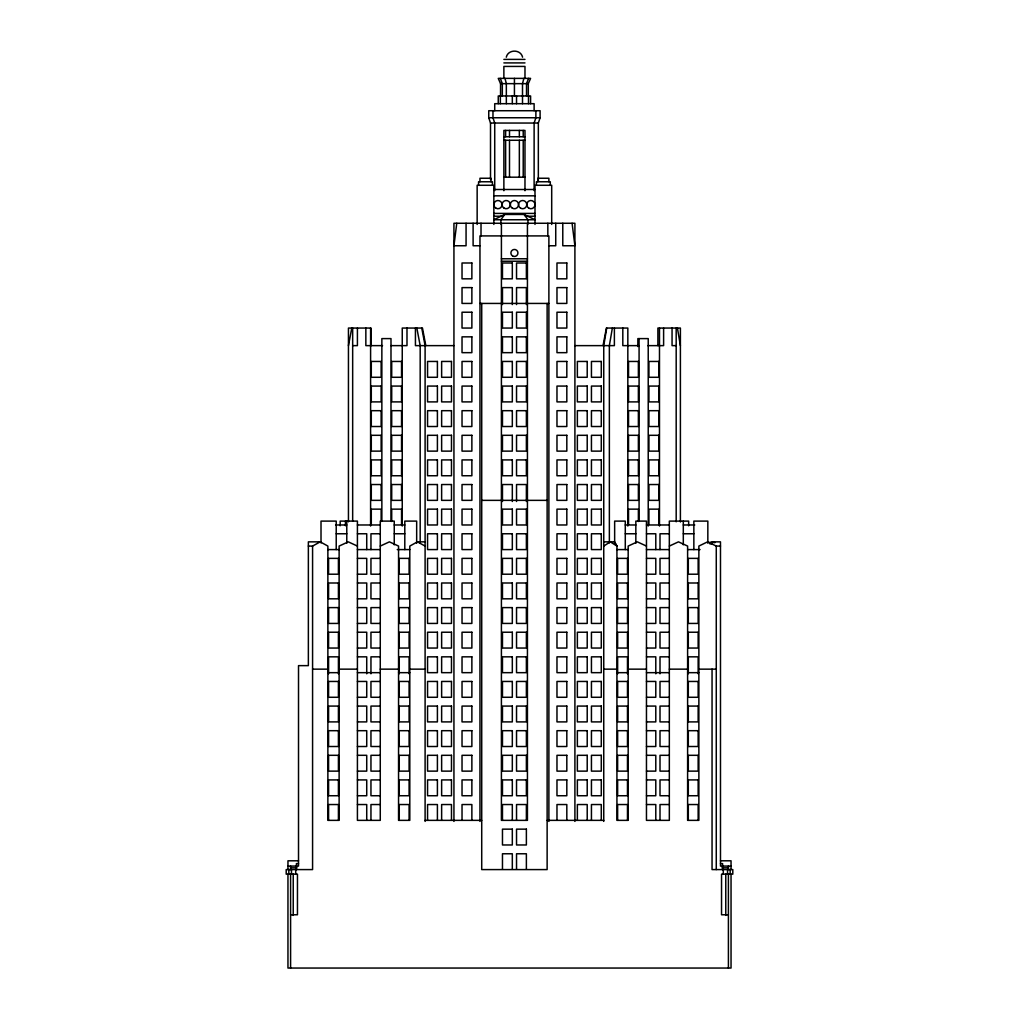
<?xml version="1.0" encoding="UTF-8"?>
<svg xmlns="http://www.w3.org/2000/svg" width="1019" height="1019" viewBox="0 0 1019 1019"><rect width="100%" height="100%" fill="white"/><g stroke="black" fill="none" stroke-linecap="round" stroke-linejoin="round"><path stroke-width="1.5" d="M456.754 223.263L453.939 245.757L466.065 245.757L466.065 223.263M606.725 328.054L603.745 345.632L603.745 821.403M612.355 328.054L609.362 345.632L609.362 542.885M348.447 345.632L351.784 328.054M603.044 345.632L606.381 328.054L627.831 328.054L627.831 526.033M523.855 78.374L522.505 83.647L522.505 103.696M538.338 181.153L538.338 123.044L540.095 117.758L540.095 110.727L488.751 110.727L488.751 117.758L490.508 123.044L490.508 179.586M528.53 78.374L526.53 83.647L526.53 95.964M506.277 57.204C508.061 49.103 520.785 49.103 522.581 57.204M528.301 95.964L528.301 83.647L530.593 78.374L498.253 78.374L500.546 83.647L500.546 95.964M504.749 214.461L493.846 219.747L535 219.747L524.097 214.461L504.749 214.461L500.889 219.747L500.889 224.155M603.745 546.069L610.33 541.853L616.928 546.069L616.928 820.359L628.175 820.359L628.175 546.069L637.321 541.853L646.466 546.069M709.937 543.968L713.453 541.853L714.867 542.694M308.362 546.069L312.578 546.069L320.221 541.853L327.876 546.069L327.876 820.359L339.123 820.359L339.123 546.069L348.269 541.853L357.414 546.069M425.101 541.853L417.459 541.853L409.804 546.069L409.804 820.359L398.556 820.359L398.556 546.069L389.411 541.853L380.265 546.069M669.33 546.069L678.463 541.853L687.608 546.069L687.608 820.359L698.868 820.359L698.868 546.069L707.568 541.853L716.268 546.069L720.484 546.069M503.87 59.395L524.976 59.395M503.87 62.911L524.976 62.911M500.546 83.647L528.301 83.647M488.751 117.758L540.095 117.758M490.508 123.044L538.338 123.044M503.87 136.75L524.976 136.75M503.87 140.265L524.976 140.265M503.87 177.191L524.976 177.191M493.846 189.496L535 189.496M493.846 195.826L535 195.826M493.846 213.417L535 213.417M493.846 216.219L503.348 216.219M525.498 216.219L535 216.219M479.962 245.757L473.109 245.757L473.109 223.263M548.884 245.757L555.737 245.757L555.737 223.263M501.412 258.775L527.434 258.775M501.412 261.233L527.434 261.233M479.962 303.433L548.884 303.433M352.663 345.632L357.414 345.632L357.414 328.054M382.52 345.632L365.846 345.632L365.846 328.054M390.99 345.632L406.989 345.632L406.989 328.054M453.939 345.632L415.434 345.632L415.434 328.054M574.907 345.632L614.381 345.632L614.381 328.054M639.079 345.632L622.813 345.632L622.813 328.054M647.778 345.632L663.611 345.632L663.611 328.054M676.183 345.632L672.056 345.632L672.056 328.054M481.72 500.354L547.127 500.354M335.608 524.976L346.778 524.976M357.414 524.976L380.265 524.976M394.251 524.976L404.798 524.976M625.284 524.976L635.831 524.976M646.466 524.976L669.33 524.976M683.303 524.976L694.754 524.976M336.219 533.765L346.778 533.765M357.414 533.765L366.725 533.765L366.725 549.585M380.265 533.765L370.954 533.765L370.954 549.585M394.251 533.765L404.798 533.765M625.284 533.765L635.831 533.765M646.466 533.765L655.79 533.765L655.79 549.585M669.33 533.765L660.006 533.765L660.006 549.585M683.303 533.765L693.85 533.765M321.01 541.853L308.362 541.853L308.362 665.636L298.516 665.636L298.516 866.074L287.957 866.074M603.745 541.853L614.648 541.853L616.928 546.069L614.648 542.567M327.876 549.585L339.238 549.585M357.414 549.585L380.265 549.585M397.257 549.585L409.804 549.585M616.928 549.585L628.29 549.585M646.466 549.585L669.33 549.585M687.608 549.585L700.066 549.585M357.414 558.374L366.725 558.374L366.725 574.207L357.414 574.207M380.265 558.374L370.954 558.374L370.954 574.207L380.265 574.207M646.466 558.374L655.79 558.374L655.79 574.207L646.466 574.207M669.33 558.374L660.006 558.374L660.006 574.207L669.33 574.207M357.414 582.995L366.725 582.995L366.725 598.815L357.414 598.815M380.265 582.995L370.954 582.995L370.954 598.815L380.265 598.815M646.466 582.995L655.79 582.995L655.79 598.815L646.466 598.815M669.33 582.995L660.006 582.995L660.006 598.815L669.33 598.815M357.414 607.604L366.725 607.604L366.725 623.437L357.414 623.437M380.265 607.604L370.954 607.604L370.954 623.437L380.265 623.437M646.466 607.604L655.79 607.604L655.79 623.437L646.466 623.437M669.33 607.604L660.006 607.604L660.006 623.437L669.33 623.437M357.414 632.226L366.725 632.226L366.725 648.046L357.414 648.046M380.265 632.226L370.954 632.226L370.954 648.046L380.265 648.046M646.466 632.226L655.79 632.226L655.79 648.046L646.466 648.046M669.33 632.226L660.006 632.226L660.006 648.046L669.33 648.046M357.414 656.835L366.725 656.835L366.725 673.801M380.265 656.835L370.954 656.835L370.954 673.801M646.466 656.835L655.79 656.835L655.79 673.801M669.33 656.835L660.006 656.835L660.006 673.801M312.578 669.152L327.876 669.152M339.123 669.152L357.414 669.152M380.265 669.152L398.556 669.152M409.804 669.152L425.101 669.152M603.745 669.152L616.928 669.152M628.175 669.152L646.466 669.152M669.33 669.152L687.608 669.152M698.868 669.152L716.268 669.152M327.876 672.667L339.123 672.667M357.414 672.667L380.265 672.667M398.556 672.667L409.804 672.667M616.928 672.667L628.175 672.667M646.466 672.667L669.33 672.667M687.608 672.667L698.868 672.667M357.414 681.456L366.725 681.456L366.725 697.276L357.414 697.276M380.265 681.456L370.954 681.456L370.954 697.276L380.265 697.276M646.466 681.456L655.79 681.456L655.79 697.276L646.466 697.276M669.33 681.456L660.006 681.456L660.006 697.276L669.33 697.276M357.414 706.078L366.725 706.078L366.725 721.898L357.414 721.898M380.265 706.078L370.954 706.078L370.954 721.898L380.265 721.898M646.466 706.078L655.79 706.078L655.79 721.898L646.466 721.898M669.33 706.078L660.006 706.078L660.006 721.898L669.33 721.898M357.414 730.687L366.725 730.687L366.725 746.507L357.414 746.507M380.265 730.687L370.954 730.687L370.954 746.507L380.265 746.507M646.466 730.687L655.79 730.687L655.79 746.507L646.466 746.507M669.33 730.687L660.006 730.687L660.006 746.507L669.33 746.507M357.414 755.308L366.725 755.308L366.725 771.128L357.414 771.128M380.265 755.308L370.954 755.308L370.954 771.128L380.265 771.128M646.466 755.308L655.79 755.308L655.79 771.128L646.466 771.128M669.33 755.308L660.006 755.308L660.006 771.128L669.33 771.128M357.414 779.917L366.725 779.917L366.725 795.737L357.414 795.737M380.265 779.917L370.954 779.917L370.954 795.737L380.265 795.737M646.466 779.917L655.79 779.917L655.79 795.737L646.466 795.737M669.33 779.917L660.006 779.917L660.006 795.737L669.33 795.737M357.414 804.539L366.725 804.539L366.725 820.359M380.265 804.539L370.954 804.539L370.954 820.359M646.466 804.539L655.79 804.539L655.79 820.359M669.33 804.539L660.006 804.539L660.006 820.359M425.101 820.359L481.72 820.359M547.127 820.359L603.745 820.359M298.516 860.8L287.957 860.8L287.957 869.589M720.484 860.8L731.043 860.8L731.043 869.589M298.516 863.615L296.402 863.615L296.402 869.589M720.484 863.615L722.598 863.615L722.598 869.589M731.043 866.074L720.484 866.074L720.484 541.853L710.995 541.853L710.995 543.509M290.593 867.831L296.924 867.831M722.076 867.831L728.407 867.831M290.593 914.769L297.459 914.769L297.459 874.162L286.199 874.162L286.199 869.589L312.578 869.589L312.578 546.069M728.407 914.769L721.541 914.769L721.541 874.162L732.801 874.162L732.801 869.589L712.052 869.589L712.052 669.152M708.09 541.853L712.179 543.968M417.459 541.853L425.101 546.069M524.097 214.461L527.957 219.747L527.957 224.155M500.316 78.374L502.316 83.647L502.316 95.964M504.991 78.374L506.341 83.647L506.341 103.696M425.802 345.632L422.465 328.054L402.25 328.054L402.25 526.033M421.764 328.054L425.101 345.632L425.101 821.403M416.835 328.054L420.185 345.632L420.185 543.267M677.418 328.054L680.399 345.632M572.092 223.263L574.907 245.757L562.781 245.757L562.781 223.263M731.043 874.162L731.043 968.05L287.957 968.05L287.957 874.162M730.164 869.589L730.164 874.162M728.407 866.074L728.407 869.589M728.407 874.162L728.407 968.05M727.528 869.589L727.528 874.162M725.77 874.162L725.77 915.406M723.299 869.589L723.299 874.162M716.268 546.069L716.268 869.589M713.809 541.853L713.809 542.694M707.836 543.254L707.836 521.104L693.85 521.104L693.85 549.585M698.155 673.801L698.155 656.835L688.309 656.835L688.309 673.801M698.155 820.359L698.155 804.539L688.309 804.539L688.309 820.359M688.666 525.791L688.666 521.104L669.33 521.104L669.33 820.359L646.466 820.359L646.466 521.104L635.831 521.104L635.831 543.254M683.303 521.104L683.303 544.847M680.399 521.983L680.399 328.054L657.892 328.054L657.892 345.632M676.183 328.054L676.183 521.804M659.484 328.054L659.484 526.033M658.771 524.568L658.771 509.143L648.925 509.143L648.925 524.568M648.224 526.033L648.224 338.601L637.856 338.601L637.856 346.536M639.079 338.601L639.079 521.282M638.378 521.486L638.378 509.143L628.532 509.143L628.532 524.568M627.475 673.801L627.475 656.835L617.629 656.835L617.629 673.801M627.475 820.359L627.475 804.539L617.629 804.539L617.629 820.359M625.284 549.585L625.284 521.104L614.648 521.104L614.648 543.254M601.286 820.359L601.286 804.539L591.44 804.539L591.44 820.359M587.211 820.359L587.211 804.539L577.365 804.539L577.365 820.359M574.907 821.403L574.907 223.263L453.939 223.263L453.939 821.403M566.819 820.359L566.819 804.539L556.973 804.539L556.973 820.359M551.699 224.435L551.699 185.28L535 185.28L535 224.435M550.285 185.28L550.285 181.764L536.402 181.764L536.402 185.28M548.884 181.764L548.884 178.249L537.803 178.249L537.803 181.764M548.884 821.403L548.884 235.911L479.962 235.911L479.962 821.403M547.827 223.263L547.827 235.911M547.127 303.433L547.127 869.589L481.72 869.589L481.72 303.433M535.879 110.727L535.879 117.758L534.122 123.044L534.122 190.578M534.122 110.727L534.122 103.696L494.724 103.696L494.724 110.727M530.593 103.696L530.593 95.964L498.253 95.964L498.253 103.696M528.492 95.964L528.492 103.696M527.434 223.263L527.434 820.359L501.412 820.359L501.412 223.263M526.377 304.566L526.377 287.613L516.531 287.613L516.531 304.566M526.377 501.488L526.377 484.534L516.531 484.534L516.531 501.488M526.377 820.359L526.377 804.539L516.531 804.539L516.531 820.359M526.377 869.182L526.377 853.769L516.531 853.769L516.531 869.182M524.976 78.374L524.976 66.426L503.87 66.426L503.87 78.374M524.976 190.719L524.976 130.419L503.87 130.419L503.87 190.719M523.218 130.419L523.218 136.75M523.218 140.265L523.218 177.191M519.346 130.419L519.346 136.75M519.346 140.265L519.346 177.191M516.531 95.964L516.531 103.696M514.429 78.374L514.429 95.964M512.315 95.964L512.315 103.696M512.315 304.566L512.315 287.613L502.469 287.613L502.469 304.566M512.315 501.488L512.315 484.534L502.469 484.534L502.469 501.488M512.315 820.359L512.315 804.539L502.469 804.539L502.469 820.359M512.315 869.182L512.315 853.769L502.469 853.769L502.469 869.182M509.5 130.419L509.5 136.75M509.5 140.265L509.5 177.191M505.628 130.419L505.628 136.75M505.628 140.265L505.628 177.191M500.354 95.964L500.354 103.696M494.724 190.578L494.724 123.044L492.967 117.758L492.967 110.727M493.846 224.435L493.846 185.28L477.147 185.28L477.147 224.435M492.444 185.28L492.444 181.764L478.561 181.764L478.561 185.28M491.043 181.764L491.043 178.249L479.962 178.249L479.962 181.764M481.019 223.263L481.019 235.911M471.873 820.359L471.873 804.539L462.027 804.539L462.027 820.359M451.481 820.359L451.481 804.539L441.635 804.539L441.635 820.359M437.406 820.359L437.406 804.539L427.56 804.539L427.56 820.359M416.669 543.254L416.669 521.104L404.798 521.104L404.798 549.585M409.103 673.801L409.103 656.835L399.257 656.835L399.257 673.801M409.103 820.359L409.103 804.539L399.257 804.539L399.257 820.359M401.55 524.568L401.55 509.143L391.704 509.143L391.704 521.486M394.251 544.847L394.251 521.104L380.265 521.104L380.265 820.359L357.414 820.359L357.414 521.104L340.18 521.104L340.18 525.791M390.99 521.282L390.99 338.601L381.858 338.601L381.858 521.282M381.144 521.486L381.144 509.143L371.298 509.143L371.298 524.568M370.954 345.632L370.954 328.054L348.447 328.054L348.447 521.804M370.598 328.054L370.598 526.033M352.663 328.054L352.663 521.104M346.778 521.104L346.778 543.254M345.454 521.104L345.454 525.779M338.423 673.801L338.423 656.835L328.577 656.835L328.577 673.801M338.423 820.359L338.423 804.539L328.577 804.539L328.577 820.359M336.219 549.585L336.219 521.104L321.01 521.104L321.01 542.949M295.701 869.589L295.701 874.162M293.23 874.162L293.23 915.406M291.472 869.589L291.472 874.162M290.593 866.074L290.593 869.589M290.593 874.162L290.593 968.05M288.836 869.589L288.836 874.162M471.873 262.991L462.027 262.991L462.027 278.824L471.873 278.824L471.873 262.991M512.315 262.991L502.469 262.991L502.469 278.824L512.315 278.824L512.315 262.991M526.377 262.991L516.531 262.991L516.531 278.824L526.377 278.824L526.377 262.991M566.819 262.991L556.973 262.991L556.973 278.824L566.819 278.824L566.819 262.991M471.873 287.613L462.027 287.613L462.027 303.433L471.873 303.433L471.873 287.613M566.819 287.613L556.973 287.613L556.973 303.433L566.819 303.433L566.819 287.613M471.873 312.222L462.027 312.222L462.027 328.054L471.873 328.054L471.873 312.222M512.315 312.222L502.469 312.222L502.469 328.054L512.315 328.054L512.315 312.222M526.377 312.222L516.531 312.222L516.531 328.054L526.377 328.054L526.377 312.222M566.819 312.222L556.973 312.222L556.973 328.054L566.819 328.054L566.819 312.222M471.873 336.843L462.027 336.843L462.027 352.663L471.873 352.663L471.873 336.843M512.315 336.843L502.469 336.843L502.469 352.663L512.315 352.663L512.315 336.843M526.377 336.843L516.531 336.843L516.531 352.663L526.377 352.663L526.377 336.843M566.819 336.843L556.973 336.843L556.973 352.663L566.819 352.663L566.819 336.843M381.144 361.452L371.298 361.452L371.298 377.285L381.144 377.285L381.144 361.452M401.55 361.452L391.704 361.452L391.704 377.285L401.55 377.285L401.55 361.452M437.406 361.452L427.56 361.452L427.56 377.285L437.406 377.285L437.406 361.452M451.481 361.452L441.635 361.452L441.635 377.285L451.481 377.285L451.481 361.452M471.873 361.452L462.027 361.452L462.027 377.285L471.873 377.285L471.873 361.452M512.315 361.452L502.469 361.452L502.469 377.285L512.315 377.285L512.315 361.452M526.377 361.452L516.531 361.452L516.531 377.285L526.377 377.285L526.377 361.452M566.819 361.452L556.973 361.452L556.973 377.285L566.819 377.285L566.819 361.452M587.211 361.452L577.365 361.452L577.365 377.285L587.211 377.285L587.211 361.452M601.286 361.452L591.44 361.452L591.44 377.285L601.286 377.285L601.286 361.452M638.378 361.452L628.532 361.452L628.532 377.285L638.378 377.285L638.378 361.452M658.771 361.452L648.925 361.452L648.925 377.285L658.771 377.285L658.771 361.452M381.144 386.074L371.298 386.074L371.298 401.894L381.144 401.894L381.144 386.074M401.55 386.074L391.704 386.074L391.704 401.894L401.55 401.894L401.55 386.074M437.406 386.074L427.56 386.074L427.56 401.894L437.406 401.894L437.406 386.074M451.481 386.074L441.635 386.074L441.635 401.894L451.481 401.894L451.481 386.074M471.873 386.074L462.027 386.074L462.027 401.894L471.873 401.894L471.873 386.074M512.315 386.074L502.469 386.074L502.469 401.894L512.315 401.894L512.315 386.074M526.377 386.074L516.531 386.074L516.531 401.894L526.377 401.894L526.377 386.074M566.819 386.074L556.973 386.074L556.973 401.894L566.819 401.894L566.819 386.074M587.211 386.074L577.365 386.074L577.365 401.894L587.211 401.894L587.211 386.074M601.286 386.074L591.44 386.074L591.44 401.894L601.286 401.894L601.286 386.074M638.378 386.074L628.532 386.074L628.532 401.894L638.378 401.894L638.378 386.074M658.771 386.074L648.925 386.074L648.925 401.894L658.771 401.894L658.771 386.074M381.144 410.682L371.298 410.682L371.298 426.515L381.144 426.515L381.144 410.682M401.55 410.682L391.704 410.682L391.704 426.515L401.55 426.515L401.55 410.682M437.406 410.682L427.56 410.682L427.56 426.515L437.406 426.515L437.406 410.682M451.481 410.682L441.635 410.682L441.635 426.515L451.481 426.515L451.481 410.682M471.873 410.682L462.027 410.682L462.027 426.515L471.873 426.515L471.873 410.682M512.315 410.682L502.469 410.682L502.469 426.515L512.315 426.515L512.315 410.682M526.377 410.682L516.531 410.682L516.531 426.515L526.377 426.515L526.377 410.682M566.819 410.682L556.973 410.682L556.973 426.515L566.819 426.515L566.819 410.682M587.211 410.682L577.365 410.682L577.365 426.515L587.211 426.515L587.211 410.682M601.286 410.682L591.44 410.682L591.44 426.515L601.286 426.515L601.286 410.682M638.378 410.682L628.532 410.682L628.532 426.515L638.378 426.515L638.378 410.682M658.771 410.682L648.925 410.682L648.925 426.515L658.771 426.515L658.771 410.682M381.144 435.304L371.298 435.304L371.298 451.124L381.144 451.124L381.144 435.304M401.55 435.304L391.704 435.304L391.704 451.124L401.55 451.124L401.55 435.304M437.406 435.304L427.56 435.304L427.56 451.124L437.406 451.124L437.406 435.304M451.481 435.304L441.635 435.304L441.635 451.124L451.481 451.124L451.481 435.304M471.873 435.304L462.027 435.304L462.027 451.124L471.873 451.124L471.873 435.304M512.315 435.304L502.469 435.304L502.469 451.124L512.315 451.124L512.315 435.304M526.377 435.304L516.531 435.304L516.531 451.124L526.377 451.124L526.377 435.304M566.819 435.304L556.973 435.304L556.973 451.124L566.819 451.124L566.819 435.304M587.211 435.304L577.365 435.304L577.365 451.124L587.211 451.124L587.211 435.304M601.286 435.304L591.44 435.304L591.44 451.124L601.286 451.124L601.286 435.304M638.378 435.304L628.532 435.304L628.532 451.124L638.378 451.124L638.378 435.304M658.771 435.304L648.925 435.304L648.925 451.124L658.771 451.124L658.771 435.304M381.144 459.913L371.298 459.913L371.298 475.746L381.144 475.746L381.144 459.913M401.55 459.913L391.704 459.913L391.704 475.746L401.55 475.746L401.55 459.913M437.406 459.913L427.56 459.913L427.56 475.746L437.406 475.746L437.406 459.913M451.481 459.913L441.635 459.913L441.635 475.746L451.481 475.746L451.481 459.913M471.873 459.913L462.027 459.913L462.027 475.746L471.873 475.746L471.873 459.913M512.315 459.913L502.469 459.913L502.469 475.746L512.315 475.746L512.315 459.913M526.377 459.913L516.531 459.913L516.531 475.746L526.377 475.746L526.377 459.913M566.819 459.913L556.973 459.913L556.973 475.746L566.819 475.746L566.819 459.913M587.211 459.913L577.365 459.913L577.365 475.746L587.211 475.746L587.211 459.913M601.286 459.913L591.44 459.913L591.44 475.746L601.286 475.746L601.286 459.913M638.378 459.913L628.532 459.913L628.532 475.746L638.378 475.746L638.378 459.913M658.771 459.913L648.925 459.913L648.925 475.746L658.771 475.746L658.771 459.913M381.144 484.534L371.298 484.534L371.298 500.354L381.144 500.354L381.144 484.534M401.55 484.534L391.704 484.534L391.704 500.354L401.55 500.354L401.55 484.534M437.406 484.534L427.56 484.534L427.56 500.354L437.406 500.354L437.406 484.534M451.481 484.534L441.635 484.534L441.635 500.354L451.481 500.354L451.481 484.534M471.873 484.534L462.027 484.534L462.027 500.354L471.873 500.354L471.873 484.534M566.819 484.534L556.973 484.534L556.973 500.354L566.819 500.354L566.819 484.534M587.211 484.534L577.365 484.534L577.365 500.354L587.211 500.354L587.211 484.534M601.286 484.534L591.44 484.534L591.44 500.354L601.286 500.354L601.286 484.534M638.378 484.534L628.532 484.534L628.532 500.354L638.378 500.354L638.378 484.534M658.771 484.534L648.925 484.534L648.925 500.354L658.771 500.354L658.771 484.534M437.406 509.143L427.56 509.143L427.56 524.976L437.406 524.976L437.406 509.143M451.481 509.143L441.635 509.143L441.635 524.976L451.481 524.976L451.481 509.143M471.873 509.143L462.027 509.143L462.027 524.976L471.873 524.976L471.873 509.143M512.315 509.143L502.469 509.143L502.469 524.976L512.315 524.976L512.315 509.143M526.377 509.143L516.531 509.143L516.531 524.976L526.377 524.976L526.377 509.143M566.819 509.143L556.973 509.143L556.973 524.976L566.819 524.976L566.819 509.143M587.211 509.143L577.365 509.143L577.365 524.976L587.211 524.976L587.211 509.143M601.286 509.143L591.44 509.143L591.44 524.976L601.286 524.976L601.286 509.143M437.406 533.765L427.56 533.765L427.56 549.585L437.406 549.585L437.406 533.765M451.481 533.765L441.635 533.765L441.635 549.585L451.481 549.585L451.481 533.765M471.873 533.765L462.027 533.765L462.027 549.585L471.873 549.585L471.873 533.765M512.315 533.765L502.469 533.765L502.469 549.585L512.315 549.585L512.315 533.765M526.377 533.765L516.531 533.765L516.531 549.585L526.377 549.585L526.377 533.765M566.819 533.765L556.973 533.765L556.973 549.585L566.819 549.585L566.819 533.765M587.211 533.765L577.365 533.765L577.365 549.585L587.211 549.585L587.211 533.765M601.286 533.765L591.44 533.765L591.44 549.585L601.286 549.585L601.286 533.765M338.423 558.374L328.577 558.374L328.577 574.207L338.423 574.207L338.423 558.374M409.103 558.374L399.257 558.374L399.257 574.207L409.103 574.207L409.103 558.374M437.406 558.374L427.56 558.374L427.56 574.207L437.406 574.207L437.406 558.374M451.481 558.374L441.635 558.374L441.635 574.207L451.481 574.207L451.481 558.374M471.873 558.374L462.027 558.374L462.027 574.207L471.873 574.207L471.873 558.374M512.315 558.374L502.469 558.374L502.469 574.207L512.315 574.207L512.315 558.374M526.377 558.374L516.531 558.374L516.531 574.207L526.377 574.207L526.377 558.374M566.819 558.374L556.973 558.374L556.973 574.207L566.819 574.207L566.819 558.374M587.211 558.374L577.365 558.374L577.365 574.207L587.211 574.207L587.211 558.374M601.286 558.374L591.44 558.374L591.44 574.207L601.286 574.207L601.286 558.374M627.475 558.374L617.629 558.374L617.629 574.207L627.475 574.207L627.475 558.374M698.155 558.374L688.309 558.374L688.309 574.207L698.155 574.207L698.155 558.374M338.423 582.995L328.577 582.995L328.577 598.815L338.423 598.815L338.423 582.995M409.103 582.995L399.257 582.995L399.257 598.815L409.103 598.815L409.103 582.995M437.406 582.995L427.56 582.995L427.56 598.815L437.406 598.815L437.406 582.995M451.481 582.995L441.635 582.995L441.635 598.815L451.481 598.815L451.481 582.995M471.873 582.995L462.027 582.995L462.027 598.815L471.873 598.815L471.873 582.995M512.315 582.995L502.469 582.995L502.469 598.815L512.315 598.815L512.315 582.995M526.377 582.995L516.531 582.995L516.531 598.815L526.377 598.815L526.377 582.995M566.819 582.995L556.973 582.995L556.973 598.815L566.819 598.815L566.819 582.995M587.211 582.995L577.365 582.995L577.365 598.815L587.211 598.815L587.211 582.995M601.286 582.995L591.44 582.995L591.44 598.815L601.286 598.815L601.286 582.995M627.475 582.995L617.629 582.995L617.629 598.815L627.475 598.815L627.475 582.995M698.155 582.995L688.309 582.995L688.309 598.815L698.155 598.815L698.155 582.995M338.423 607.604L328.577 607.604L328.577 623.437L338.423 623.437L338.423 607.604M409.103 607.604L399.257 607.604L399.257 623.437L409.103 623.437L409.103 607.604M437.406 607.604L427.56 607.604L427.56 623.437L437.406 623.437L437.406 607.604M451.481 607.604L441.635 607.604L441.635 623.437L451.481 623.437L451.481 607.604M471.873 607.604L462.027 607.604L462.027 623.437L471.873 623.437L471.873 607.604M512.315 607.604L502.469 607.604L502.469 623.437L512.315 623.437L512.315 607.604M526.377 607.604L516.531 607.604L516.531 623.437L526.377 623.437L526.377 607.604M566.819 607.604L556.973 607.604L556.973 623.437L566.819 623.437L566.819 607.604M587.211 607.604L577.365 607.604L577.365 623.437L587.211 623.437L587.211 607.604M601.286 607.604L591.44 607.604L591.44 623.437L601.286 623.437L601.286 607.604M627.475 607.604L617.629 607.604L617.629 623.437L627.475 623.437L627.475 607.604M698.155 607.604L688.309 607.604L688.309 623.437L698.155 623.437L698.155 607.604M338.423 632.226L328.577 632.226L328.577 648.046L338.423 648.046L338.423 632.226M409.103 632.226L399.257 632.226L399.257 648.046L409.103 648.046L409.103 632.226M437.406 632.226L427.56 632.226L427.56 648.046L437.406 648.046L437.406 632.226M451.481 632.226L441.635 632.226L441.635 648.046L451.481 648.046L451.481 632.226M471.873 632.226L462.027 632.226L462.027 648.046L471.873 648.046L471.873 632.226M512.315 632.226L502.469 632.226L502.469 648.046L512.315 648.046L512.315 632.226M526.377 632.226L516.531 632.226L516.531 648.046L526.377 648.046L526.377 632.226M566.819 632.226L556.973 632.226L556.973 648.046L566.819 648.046L566.819 632.226M587.211 632.226L577.365 632.226L577.365 648.046L587.211 648.046L587.211 632.226M601.286 632.226L591.44 632.226L591.44 648.046L601.286 648.046L601.286 632.226M627.475 632.226L617.629 632.226L617.629 648.046L627.475 648.046L627.475 632.226M698.155 632.226L688.309 632.226L688.309 648.046L698.155 648.046L698.155 632.226M437.406 656.835L427.56 656.835L427.56 672.667L437.406 672.667L437.406 656.835M451.481 656.835L441.635 656.835L441.635 672.667L451.481 672.667L451.481 656.835M471.873 656.835L462.027 656.835L462.027 672.667L471.873 672.667L471.873 656.835M512.315 656.835L502.469 656.835L502.469 672.667L512.315 672.667L512.315 656.835M526.377 656.835L516.531 656.835L516.531 672.667L526.377 672.667L526.377 656.835M566.819 656.835L556.973 656.835L556.973 672.667L566.819 672.667L566.819 656.835M587.211 656.835L577.365 656.835L577.365 672.667L587.211 672.667L587.211 656.835M601.286 656.835L591.44 656.835L591.44 672.667L601.286 672.667L601.286 656.835M338.423 681.456L328.577 681.456L328.577 697.276L338.423 697.276L338.423 681.456M409.103 681.456L399.257 681.456L399.257 697.276L409.103 697.276L409.103 681.456M437.406 681.456L427.56 681.456L427.56 697.276L437.406 697.276L437.406 681.456M451.481 681.456L441.635 681.456L441.635 697.276L451.481 697.276L451.481 681.456M471.873 681.456L462.027 681.456L462.027 697.276L471.873 697.276L471.873 681.456M512.315 681.456L502.469 681.456L502.469 697.276L512.315 697.276L512.315 681.456M526.377 681.456L516.531 681.456L516.531 697.276L526.377 697.276L526.377 681.456M566.819 681.456L556.973 681.456L556.973 697.276L566.819 697.276L566.819 681.456M587.211 681.456L577.365 681.456L577.365 697.276L587.211 697.276L587.211 681.456M601.286 681.456L591.44 681.456L591.44 697.276L601.286 697.276L601.286 681.456M627.475 681.456L617.629 681.456L617.629 697.276L627.475 697.276L627.475 681.456M698.155 681.456L688.309 681.456L688.309 697.276L698.155 697.276L698.155 681.456M338.423 706.078L328.577 706.078L328.577 721.898L338.423 721.898L338.423 706.078M409.103 706.078L399.257 706.078L399.257 721.898L409.103 721.898L409.103 706.078M437.406 706.078L427.56 706.078L427.56 721.898L437.406 721.898L437.406 706.078M451.481 706.078L441.635 706.078L441.635 721.898L451.481 721.898L451.481 706.078M471.873 706.078L462.027 706.078L462.027 721.898L471.873 721.898L471.873 706.078M512.315 706.078L502.469 706.078L502.469 721.898L512.315 721.898L512.315 706.078M526.377 706.078L516.531 706.078L516.531 721.898L526.377 721.898L526.377 706.078M566.819 706.078L556.973 706.078L556.973 721.898L566.819 721.898L566.819 706.078M587.211 706.078L577.365 706.078L577.365 721.898L587.211 721.898L587.211 706.078M601.286 706.078L591.44 706.078L591.44 721.898L601.286 721.898L601.286 706.078M627.475 706.078L617.629 706.078L617.629 721.898L627.475 721.898L627.475 706.078M698.155 706.078L688.309 706.078L688.309 721.898L698.155 721.898L698.155 706.078M338.423 730.687L328.577 730.687L328.577 746.507L338.423 746.507L338.423 730.687M409.103 730.687L399.257 730.687L399.257 746.507L409.103 746.507L409.103 730.687M437.406 730.687L427.56 730.687L427.56 746.507L437.406 746.507L437.406 730.687M451.481 730.687L441.635 730.687L441.635 746.507L451.481 746.507L451.481 730.687M471.873 730.687L462.027 730.687L462.027 746.507L471.873 746.507L471.873 730.687M512.315 730.687L502.469 730.687L502.469 746.507L512.315 746.507L512.315 730.687M526.377 730.687L516.531 730.687L516.531 746.507L526.377 746.507L526.377 730.687M566.819 730.687L556.973 730.687L556.973 746.507L566.819 746.507L566.819 730.687M587.211 730.687L577.365 730.687L577.365 746.507L587.211 746.507L587.211 730.687M601.286 730.687L591.44 730.687L591.44 746.507L601.286 746.507L601.286 730.687M627.475 730.687L617.629 730.687L617.629 746.507L627.475 746.507L627.475 730.687M698.155 730.687L688.309 730.687L688.309 746.507L698.155 746.507L698.155 730.687M338.423 755.308L328.577 755.308L328.577 771.128L338.423 771.128L338.423 755.308M409.103 755.308L399.257 755.308L399.257 771.128L409.103 771.128L409.103 755.308M437.406 755.308L427.56 755.308L427.56 771.128L437.406 771.128L437.406 755.308M451.481 755.308L441.635 755.308L441.635 771.128L451.481 771.128L451.481 755.308M471.873 755.308L462.027 755.308L462.027 771.128L471.873 771.128L471.873 755.308M512.315 755.308L502.469 755.308L502.469 771.128L512.315 771.128L512.315 755.308M526.377 755.308L516.531 755.308L516.531 771.128L526.377 771.128L526.377 755.308M566.819 755.308L556.973 755.308L556.973 771.128L566.819 771.128L566.819 755.308M587.211 755.308L577.365 755.308L577.365 771.128L587.211 771.128L587.211 755.308M601.286 755.308L591.44 755.308L591.44 771.128L601.286 771.128L601.286 755.308M627.475 755.308L617.629 755.308L617.629 771.128L627.475 771.128L627.475 755.308M698.155 755.308L688.309 755.308L688.309 771.128L698.155 771.128L698.155 755.308M338.423 779.917L328.577 779.917L328.577 795.737L338.423 795.737L338.423 779.917M409.103 779.917L399.257 779.917L399.257 795.737L409.103 795.737L409.103 779.917M437.406 779.917L427.56 779.917L427.56 795.737L437.406 795.737L437.406 779.917M451.481 779.917L441.635 779.917L441.635 795.737L451.481 795.737L451.481 779.917M471.873 779.917L462.027 779.917L462.027 795.737L471.873 795.737L471.873 779.917M512.315 779.917L502.469 779.917L502.469 795.737L512.315 795.737L512.315 779.917M526.377 779.917L516.531 779.917L516.531 795.737L526.377 795.737L526.377 779.917M566.819 779.917L556.973 779.917L556.973 795.737L566.819 795.737L566.819 779.917M587.211 779.917L577.365 779.917L577.365 795.737L587.211 795.737L587.211 779.917M601.286 779.917L591.44 779.917L591.44 795.737L601.286 795.737L601.286 779.917M627.475 779.917L617.629 779.917L617.629 795.737L627.475 795.737L627.475 779.917M698.155 779.917L688.309 779.917L688.309 795.737L698.155 795.737L698.155 779.917M512.315 829.148L502.469 829.148L502.469 844.968L512.315 844.968L512.315 829.148M526.377 829.148L516.531 829.148L516.531 844.968L526.377 844.968L526.377 829.148M495.909 208.182A4.114 4.114 0 0 0 502.074 204.615A4.114 4.114 0 0 0 495.909 201.061A4.114 4.114 0 0 0 495.909 208.182M504.138 208.182A4.114 4.114 0 0 0 510.302 204.615A4.114 4.114 0 0 0 504.138 201.061A4.114 4.114 0 0 0 504.138 208.182M512.366 208.182A4.114 4.114 0 0 0 518.544 204.615A4.114 4.114 0 0 0 512.366 201.061A4.114 4.114 0 0 0 512.366 208.182M520.594 208.182A4.114 4.114 0 0 0 526.772 204.615A4.114 4.114 0 0 0 520.594 201.061A4.114 4.114 0 0 0 520.594 208.182M528.823 208.182A4.114 4.114 0 0 0 535 204.615A4.114 4.114 0 0 0 528.823 201.061A4.114 4.114 0 0 0 528.823 208.182M512.659 256.024A3.516 3.516 0 0 0 517.945 252.967A3.516 3.516 0 0 0 512.659 249.922A3.516 3.516 0 0 0 512.659 256.024"/></g></svg>
